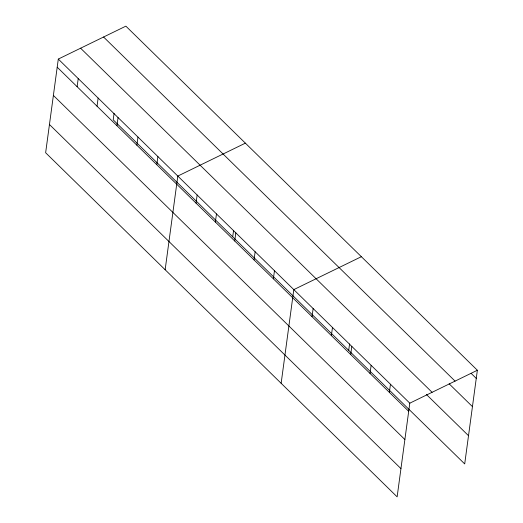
<?xml version="1.0" encoding="UTF-8"?>
<svg xmlns="http://www.w3.org/2000/svg" width="523" height="523" viewBox="0 0 523 523"><rect width="100%" height="100%" fill="white"/><g stroke="black" fill="none" stroke-linecap="round" stroke-linejoin="round"><path stroke-width="0.78" d="M58.301 59.073L45.638 152.749L397.134 496.85L409.797 403.174L58.301 59.073L125.866 26.15L477.362 370.251L464.699 463.927L113.203 119.826L114.073 113.373M77.123 86.707L78.221 78.568M97.036 106.208L98.141 98.069M116.956 125.703L118.054 117.57M136.876 145.204L137.974 137.065M156.795 164.706L157.894 156.567M165.144 269.744L177.813 176.061L245.379 143.145M196.047 203.127L197.145 194.987M215.378 222.053L216.476 213.914M232.709 236.821L233.585 230.368M234.709 240.979L235.808 232.84M254.041 259.905L255.139 251.766M273.372 278.831L274.47 270.692M281.139 383.294L293.802 289.618L361.367 256.695M312.035 316.683L313.14 308.544M331.366 335.609L332.471 327.47M348.704 350.377L349.573 343.925M350.704 354.529L351.802 346.396M370.036 373.455L371.134 365.322M389.367 392.381L390.465 384.248M409.797 403.174L477.362 370.251M471.145 373.376L476.263 378.39M103.574 37.015L455.069 381.117M449.133 383.797L472.446 406.619M80.601 48.208L432.096 392.309M426.441 394.512L468.516 435.698M57.203 67.206L408.698 411.307M53.385 95.434L404.88 439.536M49.456 124.52L400.951 468.621"/></g></svg>
